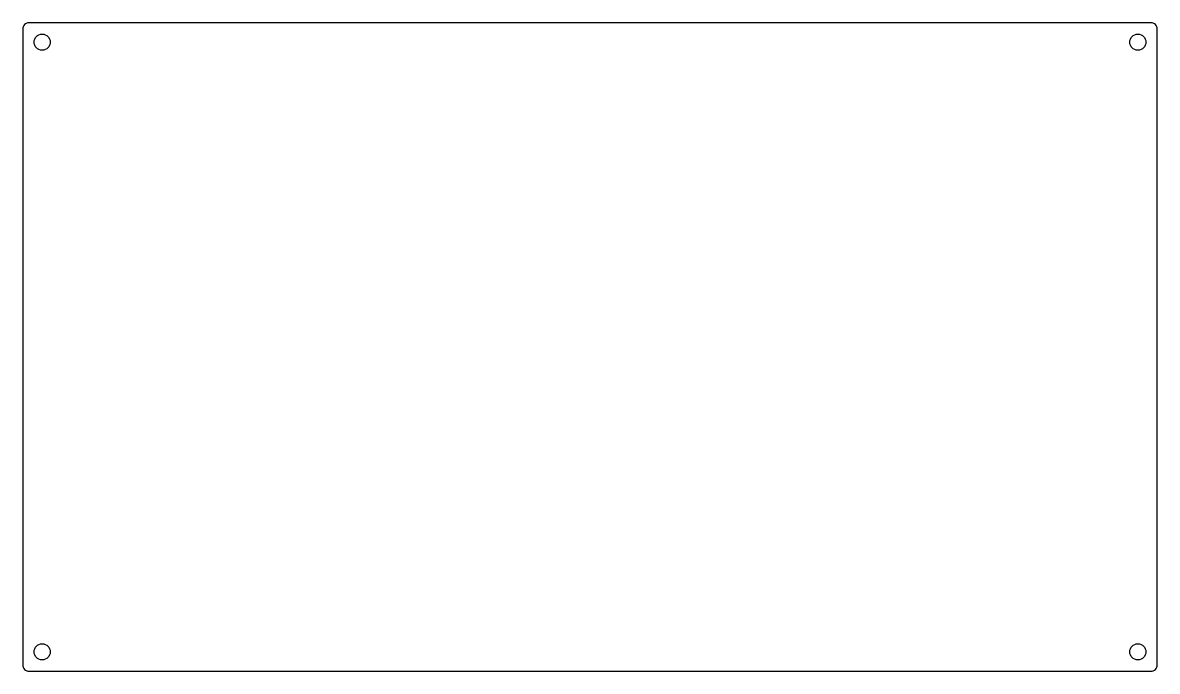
# Model space of a CAD drawing. Header units: millimetres. Extents: x -175 to 175, y -100 to 100.
import ezdxf

# ---------------------------------------------------------------- set-up
doc = ezdxf.new("R2010")
doc.units = ezdxf.units.MM
doc.layers.get('0').update_dxf_attribs({"linetype": 'CONTINUOUS'})

msp = doc.modelspace()

# ---------------------------------------------------------------- linework, layer by layer
msp.add_lwpolyline([(-173, -100), (173, -100, 0.414214), (175, -98), (175, 98, 0.414214), (173, 100), (-173, 100, 0.414214), (-175, 98), (-175, -98, 0.414214)], format="xyb", close=True)
for centre in [(-169, 94), (169, 94), (-169, -94), (169, -94)]:
    msp.add_circle(centre, 2.5)

doc.saveas('drawing.dxf')
